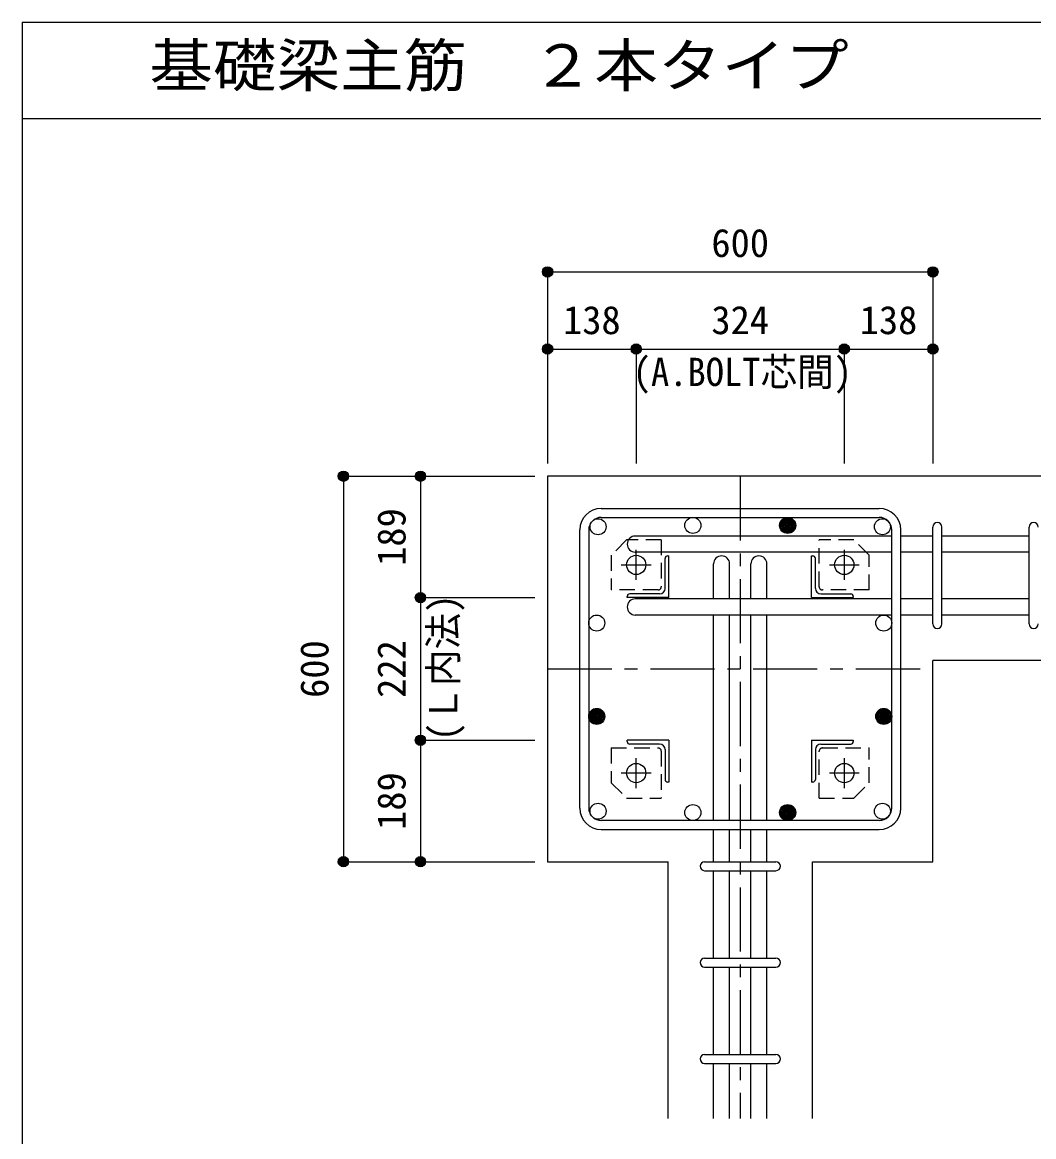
# Model space of a CAD drawing. Units: millimetres at full size, sheet at 1:20. Extents: x -3982 to 3969, y -2797 to 2801.
# Drawn here: x -3982 to -2407, y 1066 to 2801 of the extents above; entities that cross this region are included whole.
import ezdxf
from ezdxf.enums import TextEntityAlignment as Align

# ---------------------------------------------------------------- set-up
doc = ezdxf.new("R2010")
doc.units = ezdxf.units.MM
doc.header["$LTSCALE"] = 20
doc.header["$PDMODE"] = 32
doc.header["$PDSIZE"] = 10
doc.linetypes.add('CHAIN1', pattern=[8, 5, -1, 1, -1])
doc.linetypes.add('DASHED1', pattern=[1.8, 1.2, -0.6])
for name, color, linetype in [('6-1_躯体線', 2, 'Continuous'), ('6-2_A.Bolt_', 4, 'Continuous'), ('6-3_柱型主筋', 4, 'Continuous'), ('6-4_フープ', 7, 'Continuous'), ('6-5_梁主筋', 7, 'Continuous'), ('6-6_S.T.P.', 7, 'Continuous'), ('6-7_文字', 7, 'Continuous'), ('6-9_プレート', 4, 'DASHED1'), ('6-D_寸法', 4, 'Continuous'), ('F-0_枠', 6, 'Continuous')]:
    doc.layers.add(name, color=color, linetype=linetype)
doc.styles.add('ＭＳ ゴシック', font='')
doc.styles.get('ＭＳ ゴシック').set_extended_font_data('MS Gothic')

msp = doc.modelspace()

# ---------------------------------------------------------------- linework, layer by layer
at = {"layer": '6-1_躯体線'}
for p, q in [((-3163.87, 2094.12), (-3163.87, 1494.12)), ((-2163.87, 2094.12), (-3163.87, 2094.12)), ((-2163.87, 1807.12), (-2563.87, 1807.12)), ((-2563.87, 1494.12), (-2563.87, 1807.12)), ((-3163.87, 1494.12), (-2976.37, 1494.12)), ((-2976.37, 1094.12), (-2976.37, 1494.12)), ((-2751.37, 1494.12), (-2563.87, 1494.12)), ((-2751.37, 1094.12), (-2751.37, 1494.12))]:
    msp.add_line(p, q, dxfattribs=at)
at = {"layer": '6-2_A.Bolt_', "linetype": 'CHAIN1'}
for p, q in [((-3025.87, 1932.92), (-3025.87, 1979.42)), ((-2701.87, 1979.42), (-2701.87, 1932.92)), ((-3049.17, 1956.12), (-3002.67, 1956.12)), ((-2725.07, 1956.12), (-2678.57, 1956.12)), ((-3025.87, 1608.82), (-3025.87, 1655.32)), ((-2701.87, 1655.32), (-2701.87, 1608.82)), ((-3002.67, 1632.12), (-3049.17, 1632.12)), ((-2678.57, 1632.12), (-2725.07, 1632.12))]:
    msp.add_line(p, q, dxfattribs=at)
at = {"layer": '6-2_A.Bolt_'}
for p, q in [((-2980.87, 1919.62), (-2980.87, 1966.12)), ((-2976.87, 1970.12), (-2974.87, 1970.12)), ((-2974.87, 1905.12), (-2974.87, 1970.12)), ((-2752.87, 1970.12), (-2750.87, 1970.12)), ((-2752.87, 1905.12), (-2752.87, 1970.12)), ((-2746.87, 1919.62), (-2746.87, 1966.12)), ((-2989.37, 1911.12), (-3035.87, 1911.12)), ((-2738.37, 1911.12), (-2691.87, 1911.12)), ((-3039.87, 1905.12), (-3039.87, 1907.12)), ((-2974.87, 1905.12), (-3039.87, 1905.12)), ((-2752.87, 1905.12), (-2687.87, 1905.12)), ((-2687.87, 1907.12), (-2687.87, 1905.12)), ((-3039.87, 1681.12), (-3039.87, 1683.12)), ((-2974.87, 1683.12), (-3039.87, 1683.12)), ((-2974.87, 1683.12), (-2974.87, 1618.12)), ((-2752.87, 1683.12), (-2687.87, 1683.12)), ((-2752.87, 1683.12), (-2752.87, 1618.12)), ((-2687.87, 1683.12), (-2687.87, 1681.12)), ((-2989.37, 1677.12), (-3035.87, 1677.12)), ((-2980.87, 1668.62), (-2980.87, 1622.12)), ((-2746.87, 1668.62), (-2746.87, 1622.12)), ((-2738.37, 1677.12), (-2691.87, 1677.12)), ((-2974.87, 1618.12), (-2976.87, 1618.12)), ((-2750.87, 1618.12), (-2752.87, 1618.12))]:
    msp.add_line(p, q, dxfattribs=at)
at = {"layer": '6-2_A.Bolt_', "color": 3}
for centre in [(-3025.87, 1956.12), (-2701.87, 1956.12), (-3025.87, 1632.12), (-2701.87, 1632.12)]:
    msp.add_circle(centre, 15, dxfattribs=at)
at = {"layer": '6-2_A.Bolt_'}
for centre, radius, start, end in [((-2976.87, 1966.12), 4, 90, 180), ((-2750.87, 1966.12), 4, 0, 90), ((-3035.87, 1907.12), 4, 90, 180), ((-2989.37, 1919.62), 8.5, 270, 0), ((-2738.37, 1919.62), 8.5, 180, 270), ((-2691.87, 1907.12), 4, 0, 90), ((-3035.87, 1681.12), 4, 180, 270), ((-2989.37, 1668.62), 8.5, 0, 90), ((-2738.37, 1668.62), 8.5, 90, 180), ((-2691.87, 1681.12), 4, 270, 0), ((-2976.87, 1622.12), 4, 180, 270), ((-2750.87, 1622.12), 4, 270, 0)]:
    msp.add_arc(centre, radius, start, end, dxfattribs=at)
at = {"layer": '6-3_柱型主筋', "color": 3}
for centre in [(-2937.68, 2017.62), (-2790.05, 2017.62), (-3085.32, 2015.57), (-2642.42, 2015.57), (-3087.37, 1865.62), (-2640.37, 1865.62), (-3087.37, 1720.31), (-2640.37, 1720.31), (-3085.32, 1572.67), (-2937.68, 1570.62), (-2790.05, 1570.62), (-2642.42, 1572.67)]:
    msp.add_circle(centre, 12.5, dxfattribs=at)
at = {"layer": '6-3_柱型主筋'}
for centre, radius in [((-2790.05, 2017.62), 12.5), ((-2790.05, 2017.62), 11.25), ((-2790.05, 2017.62), 10), ((-2790.05, 2017.62), 8.75), ((-2790.05, 2017.62), 7.5), ((-2790.05, 2017.62), 6.25), ((-2790.05, 2017.62), 5), ((-2790.05, 2017.62), 3.75), ((-2790.05, 2017.62), 2.5), ((-2790.05, 2017.62), 1.25), ((-3087.37, 1720.31), 12.5), ((-3087.37, 1720.31), 11.25), ((-3087.37, 1720.31), 10), ((-3087.37, 1720.31), 8.75), ((-3087.37, 1720.31), 7.5), ((-3087.37, 1720.31), 6.25), ((-3087.37, 1720.31), 5), ((-3087.37, 1720.31), 3.75), ((-3087.37, 1720.31), 2.5), ((-3087.37, 1720.31), 1.25), ((-2640.37, 1720.31), 12.5), ((-2640.37, 1720.31), 11.25), ((-2640.37, 1720.31), 10), ((-2640.37, 1720.31), 8.75), ((-2640.37, 1720.31), 7.5), ((-2640.37, 1720.31), 6.25), ((-2640.37, 1720.31), 5), ((-2640.37, 1720.31), 3.75), ((-2640.37, 1720.31), 2.5), ((-2640.37, 1720.31), 1.25), ((-2790.05, 1570.62), 12.5), ((-2790.05, 1570.62), 11.25), ((-2790.05, 1570.62), 10), ((-2790.05, 1570.62), 8.75), ((-2790.05, 1570.62), 7.5), ((-2790.05, 1570.62), 6.25), ((-2790.05, 1570.62), 5), ((-2790.05, 1570.62), 3.75), ((-2790.05, 1570.62), 2.5), ((-2790.05, 1570.62), 1.25)]:
    msp.add_circle(centre, radius, dxfattribs=at)
at = {"layer": '6-4_フープ'}
for p, q in [((-3080.37, 2044.12), (-2647.37, 2044.12)), ((-3080.37, 2030.12), (-2647.37, 2030.12)), ((-3113.87, 1577.62), (-3113.87, 2010.62)), ((-3099.87, 2010.62), (-3099.87, 1577.62)), ((-2627.87, 1577.62), (-2627.87, 2010.62)), ((-2613.87, 1577.62), (-2613.87, 2010.62)), ((-2647.37, 1558.12), (-3080.37, 1558.12)), ((-3080.37, 1544.12), (-2647.37, 1544.12))]:
    msp.add_line(p, q, dxfattribs=at)
for centre, radius, start, end in [((-3080.37, 2010.62), 33.5, 90, 180), ((-3080.37, 2010.62), 19.5, 90, 180), ((-2647.37, 2010.62), 33.5, 0, 90), ((-2647.37, 2010.62), 19.5, 0, 90), ((-3080.37, 1577.62), 33.5, 180, 270), ((-3080.37, 1577.62), 19.5, 180, 270), ((-2647.37, 1577.62), 33.5, 270, 0), ((-2647.37, 1577.62), 19.5, 270, 0)]:
    msp.add_arc(centre, radius, start, end, dxfattribs=at)
at = {"layer": '6-5_梁主筋'}
for p, q in [((-2627.87, 2001.07), (-3027.37, 2001.07)), ((-2563.87, 2001.07), (-2613.87, 2001.07)), ((-2413.87, 2001.07), (-2549.87, 2001.07)), ((-2627.87, 1976.07), (-3027.37, 1976.07)), ((-2563.87, 1976.07), (-2613.87, 1976.07)), ((-2413.87, 1976.07), (-2549.87, 1976.07)), ((-2905.37, 1903.12), (-2905.37, 1957.62)), ((-2880.37, 1903.12), (-2880.37, 1957.62)), ((-2847.37, 1903.12), (-2847.37, 1957.62)), ((-2822.37, 1903.12), (-2822.37, 1957.62)), ((-2627.87, 1903.12), (-3027.37, 1903.12)), ((-2563.87, 1903.12), (-2613.87, 1903.12)), ((-2413.87, 1903.12), (-2549.87, 1903.12)), ((-2627.87, 1878.12), (-3027.37, 1878.12)), ((-2905.37, 1558.12), (-2905.37, 1878.12)), ((-2880.37, 1558.12), (-2880.37, 1878.12)), ((-2847.37, 1558.12), (-2847.37, 1878.12)), ((-2822.37, 1558.12), (-2822.37, 1878.12)), ((-2563.87, 1878.12), (-2613.87, 1878.12)), ((-2413.87, 1878.12), (-2549.87, 1878.12)), ((-2905.37, 1494.12), (-2905.37, 1544.12)), ((-2880.37, 1494.12), (-2880.37, 1544.12)), ((-2847.37, 1494.12), (-2847.37, 1544.12)), ((-2822.37, 1494.12), (-2822.37, 1544.12)), ((-2905.37, 1344.12), (-2905.37, 1480.12)), ((-2880.37, 1344.12), (-2880.37, 1480.12)), ((-2847.37, 1344.12), (-2847.37, 1480.12)), ((-2822.37, 1344.12), (-2822.37, 1480.12)), ((-2905.37, 1194.12), (-2905.37, 1330.12)), ((-2880.37, 1194.12), (-2880.37, 1330.12)), ((-2847.37, 1194.12), (-2847.37, 1330.12)), ((-2822.37, 1194.12), (-2822.37, 1330.12)), ((-2905.37, 1094.12), (-2905.37, 1180.12)), ((-2880.37, 1094.12), (-2880.37, 1180.12)), ((-2847.37, 1094.12), (-2847.37, 1180.12)), ((-2822.37, 1094.12), (-2822.37, 1180.12))]:
    msp.add_line(p, q, dxfattribs=at)
for centre, start, end in [((-3027.37, 1988.57), 90, 270), ((-2892.87, 1957.62), 0, 180), ((-2834.87, 1957.62), 0, 180), ((-3027.37, 1890.62), 90, 270)]:
    msp.add_arc(centre, 12.5, start, end, dxfattribs=at)
at = {"layer": '6-6_S.T.P.'}
for p, q in [((-2563.87, 1864.12), (-2563.87, 2014.68)), ((-2549.87, 1864.12), (-2549.87, 2014.68)), ((-2413.87, 1864.12), (-2413.87, 2014.68)), ((-2919.37, 1494.12), (-2808.37, 1494.12)), ((-2919.37, 1480.12), (-2808.37, 1480.12)), ((-2919.37, 1344.12), (-2808.37, 1344.12)), ((-2919.37, 1330.12), (-2808.37, 1330.12)), ((-2919.37, 1194.12), (-2808.37, 1194.12)), ((-2919.37, 1180.12), (-2808.37, 1180.12))]:
    msp.add_line(p, q, dxfattribs=at)
for centre, start, end in [((-2556.87, 2015.07), 0, 180), ((-2556.87, 2015.07), 0, 180), ((-2556.87, 2015.07), 0, 180), ((-2556.87, 2015.07), 0, 180), ((-2406.87, 2015.07), 0, 180), ((-2556.87, 1864.12), 180, 0), ((-2556.87, 1864.12), 180, 0), ((-2556.87, 1864.12), 180, 0), ((-2556.87, 1864.12), 180, 0), ((-2406.87, 1864.12), 180, 0), ((-2919.37, 1487.12), 90, 270), ((-2919.37, 1487.12), 90, 270), ((-2919.37, 1487.12), 90, 270), ((-2919.37, 1487.12), 90, 270), ((-2808.37, 1487.12), 270, 90), ((-2808.37, 1487.12), 270, 90), ((-2808.37, 1487.12), 270, 90), ((-2808.37, 1487.12), 270, 90), ((-2919.37, 1337.12), 90, 270), ((-2808.37, 1337.12), 270, 90), ((-2919.37, 1187.12), 90, 270), ((-2808.37, 1187.12), 270, 90)]:
    msp.add_arc(centre, 7, start, end, dxfattribs=at)
at = {"layer": '6-9_プレート'}
for p, q in [((-3040.87, 1995.12), (-3064.87, 1971.12)), ((-2986.87, 1995.12), (-3040.87, 1995.12)), ((-2986.87, 1995.12), (-2986.87, 1922.05)), ((-2686.87, 1995.12), (-2740.87, 1995.12)), ((-2740.87, 1922.05), (-2740.87, 1995.12)), ((-2662.87, 1971.12), (-2686.87, 1995.12)), ((-3064.87, 1971.12), (-3064.87, 1917.12)), ((-2662.87, 1917.12), (-2662.87, 1971.12)), ((-2991.8, 1917.12), (-3064.87, 1917.12)), ((-2662.87, 1917.12), (-2735.94, 1917.12)), ((-3064.87, 1671.12), (-3064.87, 1617.12)), ((-3064.87, 1671.12), (-2991.8, 1671.12)), ((-2986.87, 1666.19), (-2986.87, 1593.12)), ((-2740.87, 1593.13), (-2740.87, 1666.19)), ((-2735.94, 1671.12), (-2662.87, 1671.12)), ((-2662.87, 1617.12), (-2662.87, 1671.12)), ((-3064.87, 1617.12), (-3040.87, 1593.12)), ((-2686.87, 1593.13), (-2662.87, 1617.12)), ((-3040.87, 1593.12), (-2986.87, 1593.12)), ((-2740.87, 1593.13), (-2686.87, 1593.13))]:
    msp.add_line(p, q, dxfattribs=at)
for centre, start, end in [((-2991.87, 1922.12), 270.79364, 359.20636), ((-2735.87, 1922.12), 180.79364, 269.20636), ((-2991.87, 1666.12), 0.79364, 89.20636), ((-2735.87, 1666.13), 90.79364, 179.20636)]:
    msp.add_arc(centre, 5, start, end, dxfattribs=at)
at = {"layer": '6-D_寸法'}
for p, q in [((-3163.87, 2412.15), (-2563.87, 2412.15)), ((-3163.87, 2412.15), (-3163.87, 2292.15)), ((-2563.87, 2412.15), (-2563.87, 2292.15)), ((-3163.87, 2292.15), (-3025.87, 2292.15)), ((-3163.87, 2292.15), (-3163.87, 2114.12)), ((-3025.87, 2292.15), (-3025.87, 2114.12)), ((-3025.87, 2292.15), (-2701.87, 2292.15)), ((-2701.87, 2292.15), (-2701.87, 2114.12)), ((-2701.87, 2292.15), (-2563.87, 2292.15)), ((-2563.87, 2292.15), (-2563.87, 2114.12)), ((-3481.89, 2094.12), (-3361.89, 2094.12)), ((-3481.89, 2094.12), (-3481.89, 1494.12)), ((-3361.89, 2094.12), (-3183.87, 2094.12)), ((-3361.89, 2094.12), (-3183.87, 2094.12)), ((-3361.89, 2094.12), (-3361.89, 1905.12)), ((-3361.89, 2094.12), (-3183.87, 2094.12)), ((-3361.89, 1905.12), (-3183.87, 1905.12)), ((-3361.89, 1905.12), (-3361.89, 1683.12)), ((-3361.89, 1905.12), (-3183.87, 1905.12)), ((-3361.89, 1683.12), (-3183.87, 1683.12)), ((-3481.89, 1494.12), (-3361.89, 1494.12)), ((-3361.89, 1494.12), (-3183.87, 1494.12)), ((-3361.89, 1494.12), (-3183.87, 1494.12)), ((-3361.89, 1494.12), (-3183.87, 1494.12))]:
    msp.add_line(p, q, dxfattribs=at)
at = {"layer": '6-D_寸法', "linetype": 'CHAIN1'}
for p, q in [((-2863.87, 2094.12), (-2863.87, 1094.12)), ((-3163.87, 1794.12), (-2563.87, 1794.12))]:
    msp.add_line(p, q, dxfattribs=at)
at = {"layer": '6-D_寸法'}
for points in [[(-3163.87, 2412.15), (-3163.87, 2292.15), (-3163.87, 2114.12)], [(-3361.89, 1683.12), (-3361.89, 1494.12), (-3183.87, 1494.12)], [(-3481.89, 1494.12), (-3361.89, 1494.12), (-3183.87, 1494.12)], [(-3481.89, 1494.12), (-3361.89, 1494.12), (-3183.87, 1494.12)]]:
    msp.add_lwpolyline(points, dxfattribs=at)
for centre, radius in [((-3163.87, 2412.15), 8), ((-3163.87, 2412.15), 7.2), ((-3163.87, 2412.15), 6.4), ((-3163.87, 2412.15), 5.6), ((-3163.87, 2412.15), 4.8), ((-3163.87, 2412.15), 4), ((-3163.87, 2412.15), 3.2), ((-3163.87, 2412.15), 2.4), ((-3163.87, 2412.15), 1.6), ((-3163.87, 2412.15), 0.8), ((-2563.87, 2412.15), 8), ((-2563.87, 2412.15), 7.2), ((-2563.87, 2412.15), 6.4), ((-2563.87, 2412.15), 5.6), ((-2563.87, 2412.15), 4.8), ((-2563.87, 2412.15), 4), ((-2563.87, 2412.15), 3.2), ((-2563.87, 2412.15), 2.4), ((-2563.87, 2412.15), 1.6), ((-2563.87, 2412.15), 0.8), ((-3163.87, 2292.15), 8), ((-3163.87, 2292.15), 7.2), ((-3163.87, 2292.15), 6.4), ((-3163.87, 2292.15), 5.6), ((-3163.87, 2292.15), 4.8), ((-3163.87, 2292.15), 4), ((-3163.87, 2292.15), 3.2), ((-3163.87, 2292.15), 2.4), ((-3163.87, 2292.15), 1.6), ((-3163.87, 2292.15), 0.8), ((-3025.87, 2292.15), 8), ((-3025.87, 2292.15), 7.2), ((-3025.87, 2292.15), 6.4), ((-3025.87, 2292.15), 5.6), ((-3025.87, 2292.15), 4.8), ((-3025.87, 2292.15), 4), ((-3025.87, 2292.15), 3.2), ((-3025.87, 2292.15), 2.4), ((-3025.87, 2292.15), 1.6), ((-3025.87, 2292.15), 0.8), ((-2701.87, 2292.15), 8), ((-2701.87, 2292.15), 7.2), ((-2701.87, 2292.15), 6.4), ((-2701.87, 2292.15), 5.6), ((-2701.87, 2292.15), 4.8), ((-2701.87, 2292.15), 4), ((-2701.87, 2292.15), 3.2), ((-2701.87, 2292.15), 2.4), ((-2701.87, 2292.15), 1.6), ((-2701.87, 2292.15), 0.8), ((-2563.87, 2292.15), 8), ((-2563.87, 2292.15), 7.2), ((-2563.87, 2292.15), 6.4), ((-2563.87, 2292.15), 5.6), ((-2563.87, 2292.15), 4.8), ((-2563.87, 2292.15), 4), ((-2563.87, 2292.15), 3.2), ((-2563.87, 2292.15), 2.4), ((-2563.87, 2292.15), 1.6), ((-2563.87, 2292.15), 0.8), ((-3481.89, 2094.12), 8), ((-3481.89, 2094.12), 7.2), ((-3481.89, 2094.12), 6.4), ((-3481.89, 2094.12), 5.6), ((-3361.89, 2094.12), 8), ((-3361.89, 2094.12), 7.2), ((-3361.89, 2094.12), 6.4), ((-3361.89, 2094.12), 5.6), ((-3481.89, 2094.12), 4.8), ((-3481.89, 2094.12), 4), ((-3481.89, 2094.12), 3.2), ((-3481.89, 2094.12), 2.4), ((-3481.89, 2094.12), 1.6), ((-3481.89, 2094.12), 0.8), ((-3361.89, 2094.12), 4.8), ((-3361.89, 2094.12), 4), ((-3361.89, 2094.12), 3.2), ((-3361.89, 2094.12), 2.4), ((-3361.89, 2094.12), 1.6), ((-3361.89, 2094.12), 0.8), ((-3361.89, 1905.12), 8), ((-3361.89, 1905.12), 7.2), ((-3361.89, 1905.12), 6.4), ((-3361.89, 1905.12), 5.6), ((-3361.89, 1905.12), 4.8), ((-3361.89, 1905.12), 4), ((-3361.89, 1905.12), 3.2), ((-3361.89, 1905.12), 2.4), ((-3361.89, 1905.12), 1.6), ((-3361.89, 1905.12), 0.8), ((-3361.89, 1683.12), 8), ((-3361.89, 1683.12), 7.2), ((-3361.89, 1683.12), 6.4), ((-3361.89, 1683.12), 5.6), ((-3361.89, 1683.12), 4.8), ((-3361.89, 1683.12), 4), ((-3361.89, 1683.12), 3.2), ((-3361.89, 1683.12), 2.4), ((-3361.89, 1683.12), 1.6), ((-3361.89, 1683.12), 0.8), ((-3481.89, 1494.12), 8), ((-3481.89, 1494.12), 7.2), ((-3481.89, 1494.12), 6.4), ((-3481.89, 1494.12), 5.6), ((-3481.89, 1494.12), 4.8), ((-3481.89, 1494.12), 4), ((-3481.89, 1494.12), 3.2), ((-3481.89, 1494.12), 2.4), ((-3481.89, 1494.12), 1.6), ((-3481.89, 1494.12), 0.8), ((-3361.89, 1494.12), 8), ((-3361.89, 1494.12), 7.2), ((-3361.89, 1494.12), 6.4), ((-3361.89, 1494.12), 5.6), ((-3361.89, 1494.12), 4.8), ((-3361.89, 1494.12), 4), ((-3361.89, 1494.12), 3.2), ((-3361.89, 1494.12), 2.4), ((-3361.89, 1494.12), 1.6), ((-3361.89, 1494.12), 0.8)]:
    msp.add_circle(centre, radius, dxfattribs=at)
at = {"layer": '6-D_寸法', "color": 7}
for p in [(-3163.87, 2412.15), (-2563.87, 2412.15), (-3163.87, 2292.15), (-3025.87, 2292.15), (-2701.87, 2292.15), (-2563.87, 2292.15), (-3481.89, 2094.12), (-3361.89, 2094.12), (-3361.89, 1905.12), (-3361.89, 1683.12), (-3481.89, 1494.12), (-3361.89, 1494.12)]:
    msp.add_point(p, dxfattribs=at)
at = {"layer": 'F-0_枠'}
for q in [(3969.4, 2800.77), (-3981.92, -2796.83)]:
    msp.add_line((-3981.92, 2800.77), q, dxfattribs=at)
at = {"layer": 'F-0_枠', "color": 2}
msp.add_line((-3981.92, 2650.77), (2482.4, 2650.77), dxfattribs=at)

# ---------------------------------------------------------------- texts
at = {"layer": '6-7_文字', "color": 2, "style": 'ＭＳ ゴシック', "width": 1.1}
msp.add_text('\u3000\u3000基礎梁主筋\u3000２本タイプ', height=65.98, dxfattribs=at).set_placement((-3981.92, 2680.77), align=Align.BOTTOM_LEFT)
at = {"layer": '6-7_文字', "color": 4, "style": 'ＭＳ ゴシック', "width": 0.95}
msp.add_text('(A.BOLT芯間)', height=43.99, dxfattribs=at).set_placement((-3031.34, 2221.37), align=Align.BOTTOM_LEFT)
at = {"layer": '6-D_寸法', "style": 'ＭＳ ゴシック'}
for s, p in [('600', (-2908.87, 2422.15)), ('138', (-3139.87, 2302.15)), ('324', (-2908.87, 2302.15)), ('138', (-2677.87, 2302.15))]:
    msp.add_text(s, height=43.99, dxfattribs=at).set_placement(p, align=Align.BOTTOM_LEFT)
for s, p in [('189', (-3371.89, 1954.62)), ('600', (-3491.89, 1749.12)), ('222', (-3371.89, 1749.12)), ('189', (-3371.89, 1543.62))]:
    msp.add_text(s, height=43.99, rotation=90, dxfattribs=at).set_placement(p, align=Align.BOTTOM_LEFT)
at = {"layer": '6-D_寸法', "style": 'ＭＳ ゴシック', "width": 0.95}
msp.add_text('(Ｌ内法)', height=43.99, rotation=90, dxfattribs=at).set_placement((-3291.41, 1682.02), align=Align.BOTTOM_LEFT)

doc.saveas('drawing.dxf')
